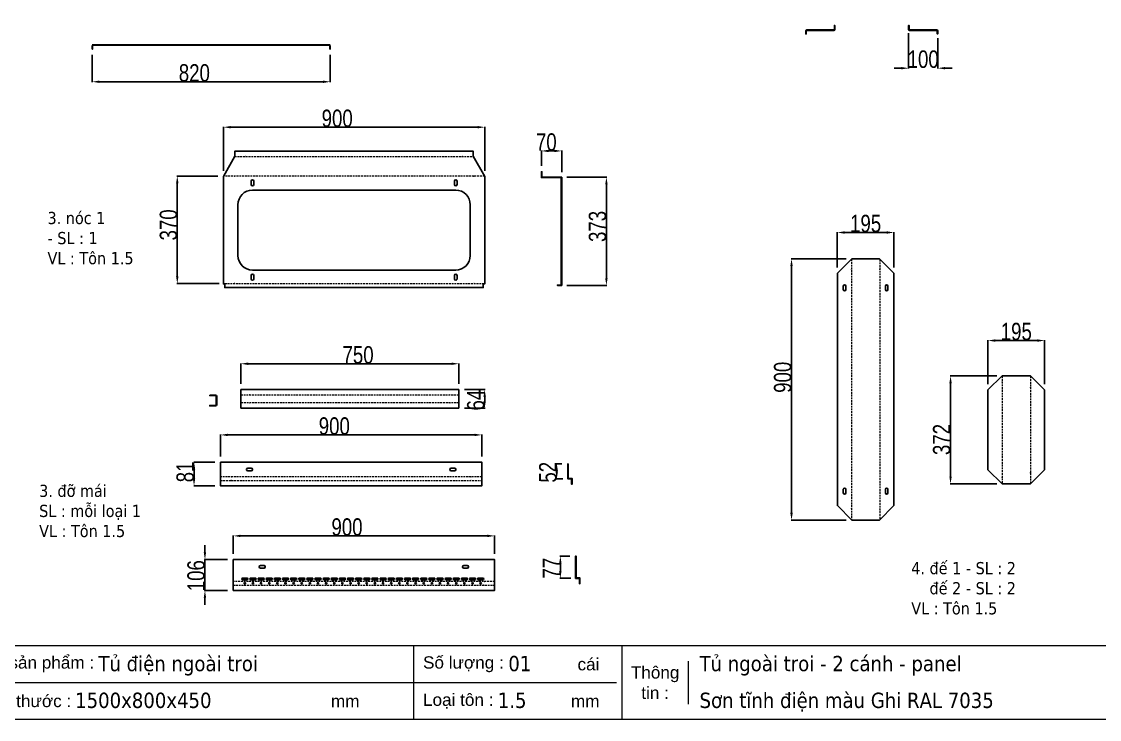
# Model space of a CAD drawing. Header units: inches. Extents: x 21 to 136330, y 8 to 58290.
# Drawn here: x 35282 to 38993, y 23570 to 25974 of the extents above; entities that cross this region are included whole.
import ezdxf
from ezdxf.enums import TextEntityAlignment as Align

# ---------------------------------------------------------------- set-up
doc = ezdxf.new("R2010")
doc.units = ezdxf.units.IN
doc.header["$MEASUREMENT"] = 0
doc.linetypes.add('HIDDEN', pattern=[9.525, 6.35, -3.175])
doc.layers.add('0 TĂNG CỨNG', color=7, linetype='Continuous', lineweight=15)
doc.layers.add('@.0.DM. NÉT ĐỨT', color=8, linetype='HIDDEN', lineweight=9)
doc.layers.add('@.0.DM. NÉT CHÍNH', color=7, linetype='Continuous')
doc.layers.add('@.DM. KÍCH THƯỚC', color=8, linetype='Continuous', transparency=0.2)
doc.layers.add('@.DM. KÍCH THƯỚC @ 1', color=8, linetype='Continuous', transparency=0.2)
doc.styles.add('ARIAL', font='arial.ttf')
doc.styles.add('Note Text (ISO)', font='tahoma.ttf')
doc.styles.add('roman', font='roman.shx', dxfattribs={"width": 0.8})
doc.styles.add('Tahoma (Input Text)', font='tahoma.ttf')
doc.dimstyles.new('Kích thước Duy Mạnh', dxfattribs={"dimtxt": 30, "dimasz": 25, "dimexe": 1.25, "dimexo": 20, "dimtad": 1, "dimdec": 1, "dimtxsty": 'roman', "dimcen": 2.5, "dimclrd": 8, "dimclre": 8, "dimclrt": 2, "dimadec": 0, "dimazin": 0, "dimtfac": 1, "dimtdec": 1, "dimtix": 1, "dimtmove": 0, "dimatfit": 3, "dimfxl": 1, "dimtfillclr": 1, "dimarcsym": 0})

# ---------------------------------------------------------------- blocks, each defined once
blk = doc.blocks.new('*D975')
at = {"layer": '@.DM. KÍCH THƯỚC', "color": 8, "lineweight": -2, "transparency": 16777216}
for p, q in [((38121, 25156.9), (37931.7, 25156.9)), ((38121, 24256.9), (37931.7, 24256.9))]:
    blk.add_line(p, q, dxfattribs=at)
at = {"layer": '@.DM. KÍCH THƯỚC', "lineweight": -2, "transparency": 16777216}
blk.add_line((37932.9, 24281.9), (37932.9, 25131.9), dxfattribs=at)
at = {"layer": '@.DM. KÍCH THƯỚC', "transparency": 16777216}
for points in [[(37928.8, 25131.9), (37937.1, 25131.9), (37932.9, 25156.9)], [(37928.8, 24281.9), (37937.1, 24281.9), (37932.9, 24256.9)]]:
    blk.add_solid(points, dxfattribs=at)
at = {"layer": 'Defpoints', "color": 0, "transparency": 16777216}
for p in [(37932.9, 25156.9), (38141, 25156.9), (38141, 24256.9)]:
    blk.add_point(p, dxfattribs=at)
at = {"layer": '@.DM. KÍCH THƯỚC', "color": 2, "transparency": 16777216, "insert": (37872.3, 24695.2), "char_height": 60, "attachment_point": 1, "rotation": 90, "style": 'roman'}
blk.add_mtext('900', dxfattribs=at)
blk = doc.blocks.new('*D983')
at = {"layer": '@.DM. KÍCH THƯỚC', "color": 8, "lineweight": -2, "transparency": 16777216}
for p, q in [((35525, 25859.3), (35525, 25765.4)), ((36345, 25859.3), (36345, 25765.4))]:
    blk.add_line(p, q, dxfattribs=at)
at = {"layer": '@.DM. KÍCH THƯỚC', "lineweight": -2, "transparency": 16777216}
blk.add_line((35550, 25766.6), (36320, 25766.6), dxfattribs=at)
at = {"layer": '@.DM. KÍCH THƯỚC', "transparency": 16777216}
for points in [[(35550, 25770.8), (35550, 25762.4), (35525, 25766.6)], [(36320, 25770.8), (36320, 25762.4), (36345, 25766.6)]]:
    blk.add_solid(points, dxfattribs=at)
at = {"layer": 'Defpoints', "color": 0, "transparency": 16777216}
for p in [(35525, 25879.3), (36345, 25879.3), (36345, 25766.6)]:
    blk.add_point(p, dxfattribs=at)
at = {"layer": '@.DM. KÍCH THƯỚC', "color": 2, "transparency": 16777216, "insert": (35823.3, 25827.2), "char_height": 60, "attachment_point": 1, "style": 'roman'}
blk.add_mtext('820', dxfattribs=at)
blk = doc.blocks.new('*D985')
at = {"layer": '@.DM. KÍCH THƯỚC', "color": 8, "lineweight": -2, "transparency": 16777216}
for p, q in [((35957.3, 25441.9), (35816.9, 25441.9)), ((35961.8, 25071.5), (35816.9, 25071.5))]:
    blk.add_line(p, q, dxfattribs=at)
at = {"layer": '@.DM. KÍCH THƯỚC', "lineweight": -2, "transparency": 16777216}
blk.add_line((35818.1, 25416.9), (35818.1, 25096.5), dxfattribs=at)
at = {"layer": '@.DM. KÍCH THƯỚC', "transparency": 16777216}
for points in [[(35813.9, 25416.9), (35822.3, 25416.9), (35818.1, 25441.9)], [(35813.9, 25096.5), (35822.3, 25096.5), (35818.1, 25071.5)]]:
    blk.add_solid(points, dxfattribs=at)
at = {"layer": 'Defpoints', "color": 0, "transparency": 16777216}
for p in [(35977.3, 25441.9), (35818.1, 25071.5), (35981.8, 25071.5)]:
    blk.add_point(p, dxfattribs=at)
at = {"layer": '@.DM. KÍCH THƯỚC', "color": 2, "transparency": 16777216, "insert": (35757.5, 25220), "char_height": 60, "attachment_point": 1, "rotation": 90, "style": 'roman'}
blk.add_mtext('370', dxfattribs=at)
blk = doc.blocks.new('*D986')
at = {"layer": '@.DM. KÍCH THƯỚC', "color": 8, "lineweight": -2, "transparency": 16777216}
for p, q in [((35976.8, 25460.2), (35976.8, 25611.4)), ((36876.8, 25460.2), (36876.8, 25611.4))]:
    blk.add_line(p, q, dxfattribs=at)
at = {"layer": '@.DM. KÍCH THƯỚC', "lineweight": -2, "transparency": 16777216}
blk.add_line((36001.8, 25610.1), (36851.8, 25610.1), dxfattribs=at)
at = {"layer": '@.DM. KÍCH THƯỚC', "transparency": 16777216}
for points in [[(36001.8, 25614.3), (36001.8, 25606), (35976.8, 25610.1)], [(36851.8, 25614.3), (36851.8, 25606), (36876.8, 25610.1)]]:
    blk.add_solid(points, dxfattribs=at)
at = {"layer": 'Defpoints', "color": 0, "transparency": 16777216}
for p in [(36876.8, 25610.1), (35976.8, 25440.2), (36876.8, 25440.2)]:
    blk.add_point(p, dxfattribs=at)
at = {"layer": '@.DM. KÍCH THƯỚC', "color": 2, "transparency": 16777216, "insert": (36315.1, 25670.7), "char_height": 60, "attachment_point": 1, "style": 'roman'}
blk.add_mtext('900', dxfattribs=at)
blk = doc.blocks.new('*D987')
at = {"layer": '@.DM. KÍCH THƯỚC', "color": 8, "lineweight": -2, "transparency": 16777216}
for p, q in [((35946.8, 24456.2), (35874.5, 24456.2)), ((35946.8, 24375), (35874.5, 24375))]:
    blk.add_line(p, q, dxfattribs=at)
at = {"layer": '@.DM. KÍCH THƯỚC', "lineweight": -2, "transparency": 16777216}
blk.add_line((35875.8, 24400), (35875.8, 24431.2), dxfattribs=at)
at = {"layer": '@.DM. KÍCH THƯỚC', "transparency": 16777216}
for points in [[(35871.6, 24431.2), (35879.9, 24431.2), (35875.8, 24456.2)], [(35871.6, 24400), (35879.9, 24400), (35875.8, 24375)]]:
    blk.add_solid(points, dxfattribs=at)
at = {"layer": 'Defpoints', "color": 0, "transparency": 16777216}
for p in [(35875.8, 24456.2), (35966.8, 24456.2), (35966.8, 24375)]:
    blk.add_point(p, dxfattribs=at)
at = {"layer": '@.DM. KÍCH THƯỚC', "color": 2, "transparency": 16777216, "insert": (35815.1, 24387), "char_height": 60, "attachment_point": 1, "rotation": 90, "style": 'roman'}
blk.add_mtext('81', dxfattribs=at)
blk = doc.blocks.new('*D988')
at = {"layer": '@.DM. KÍCH THƯỚC', "color": 8, "lineweight": -2, "transparency": 16777216}
for p, q in [((35966.8, 24476.2), (35966.8, 24551.5)), ((36866.8, 24476.2), (36866.8, 24551.5))]:
    blk.add_line(p, q, dxfattribs=at)
at = {"layer": '@.DM. KÍCH THƯỚC', "lineweight": -2, "transparency": 16777216}
blk.add_line((35991.8, 24550.2), (36841.8, 24550.2), dxfattribs=at)
at = {"layer": '@.DM. KÍCH THƯỚC', "transparency": 16777216}
for points in [[(35991.8, 24554.4), (35991.8, 24546.1), (35966.8, 24550.2)], [(36841.8, 24554.4), (36841.8, 24546.1), (36866.8, 24550.2)]]:
    blk.add_solid(points, dxfattribs=at)
at = {"layer": 'Defpoints', "color": 0, "transparency": 16777216}
for p in [(36866.8, 24550.2), (35966.8, 24456.2), (36866.8, 24456.2)]:
    blk.add_point(p, dxfattribs=at)
at = {"layer": '@.DM. KÍCH THƯỚC', "color": 2, "transparency": 16777216, "insert": (36305.1, 24610.9), "char_height": 60, "attachment_point": 1, "style": 'roman'}
blk.add_mtext('900', dxfattribs=at)
blk = doc.blocks.new('*D1003')
at = {"layer": '@.DM. KÍCH THƯỚC', "color": 8, "lineweight": -2, "transparency": 16777216}
for p, q in [((36010.6, 24140.9), (36010.6, 24203.7)), ((36910.6, 24140.9), (36910.6, 24203.7))]:
    blk.add_line(p, q, dxfattribs=at)
at = {"layer": '@.DM. KÍCH THƯỚC', "lineweight": -2, "transparency": 16777216}
blk.add_line((36035.6, 24202.5), (36885.6, 24202.5), dxfattribs=at)
at = {"layer": '@.DM. KÍCH THƯỚC', "transparency": 16777216}
for points in [[(36035.6, 24206.6), (36035.6, 24198.3), (36010.6, 24202.5)], [(36885.6, 24206.6), (36885.6, 24198.3), (36910.6, 24202.5)]]:
    blk.add_solid(points, dxfattribs=at)
at = {"layer": 'Defpoints', "color": 0, "transparency": 16777216}
for p in [(36910.6, 24202.5), (36010.6, 24120.9), (36910.6, 24120.9)]:
    blk.add_point(p, dxfattribs=at)
at = {"layer": '@.DM. KÍCH THƯỚC', "color": 2, "transparency": 16777216, "insert": (36348.9, 24263.1), "char_height": 60, "attachment_point": 1, "style": 'roman'}
blk.add_mtext('900', dxfattribs=at)
blk = doc.blocks.new('*D1004')
at = {"layer": '@.DM. KÍCH THƯỚC', "lineweight": -2, "transparency": 16777216}
for p, q in [((35913.3, 24145.9), (35913.3, 24170.9)), ((35913.3, 24120.9), (35913.3, 24095.9)), ((35913.3, 24039.6), (35913.3, 24095.9)), ((35913.3, 24014.6), (35913.3, 24039.6)), ((35913.3, 23989.6), (35913.3, 23964.6))]:
    blk.add_line(p, q, dxfattribs=at)
at = {"layer": '@.DM. KÍCH THƯỚC', "color": 8, "lineweight": -2, "transparency": 16777216}
for p, q in [((35990.6, 24120.9), (35912, 24120.9)), ((35990.6, 24014.6), (35912, 24014.6))]:
    blk.add_line(p, q, dxfattribs=at)
at = {"layer": '@.DM. KÍCH THƯỚC', "transparency": 16777216}
for points in [[(35909.1, 24145.9), (35917.4, 24145.9), (35913.3, 24120.9)], [(35909.1, 23989.6), (35917.4, 23989.6), (35913.3, 24014.6)]]:
    blk.add_solid(points, dxfattribs=at)
at = {"layer": 'Defpoints', "color": 0, "transparency": 16777216}
for p in [(35913.3, 24120.9), (36010.6, 24120.9), (36010.6, 24014.6)]:
    blk.add_point(p, dxfattribs=at)
at = {"layer": '@.DM. KÍCH THƯỚC', "color": 2, "transparency": 16777216, "insert": (35852.6, 24011.8), "char_height": 60, "attachment_point": 1, "rotation": 90, "style": 'roman'}
blk.add_mtext('106', dxfattribs=at)
blk = doc.blocks.new('*D1005')
at = {"layer": '@.DM. KÍCH THƯỚC', "color": 8, "lineweight": -2, "transparency": 16777216}
for p, q in [((37169.5, 24132.8), (37135.7, 24132.8)), ((37172.5, 24056.3), (37135.7, 24056.3))]:
    blk.add_line(p, q, dxfattribs=at)
at = {"layer": '@.DM. KÍCH THƯỚC', "lineweight": -2, "transparency": 16777216}
blk.add_line((37137, 24081.3), (37137, 24107.8), dxfattribs=at)
at = {"layer": '@.DM. KÍCH THƯỚC', "transparency": 16777216}
for points in [[(37132.8, 24107.8), (37141.1, 24107.8), (37137, 24132.8)], [(37132.8, 24081.3), (37141.1, 24081.3), (37137, 24056.3)]]:
    blk.add_solid(points, dxfattribs=at)
at = {"layer": 'Defpoints', "color": 0, "transparency": 16777216}
for p in [(37137, 24132.8), (37189.5, 24132.8), (37192.5, 24056.3)]:
    blk.add_point(p, dxfattribs=at)
at = {"layer": '@.DM. KÍCH THƯỚC', "color": 2, "transparency": 16777216, "insert": (37076.3, 24055.7), "char_height": 60, "attachment_point": 1, "rotation": 90, "style": 'roman'}
blk.add_mtext('77', dxfattribs=at)
blk = doc.blocks.new('*D1006')
at = {"layer": '@.DM. KÍCH THƯỚC', "color": 8, "lineweight": -2, "transparency": 16777216}
for p, q in [((37142.4, 24450.5), (37123.3, 24450.5)), ((37145.4, 24399), (37123.3, 24399))]:
    blk.add_line(p, q, dxfattribs=at)
at = {"layer": '@.DM. KÍCH THƯỚC', "lineweight": -2, "transparency": 16777216}
blk.add_line((37124.5, 24424), (37124.5, 24425.5), dxfattribs=at)
at = {"layer": '@.DM. KÍCH THƯỚC', "transparency": 16777216}
for points in [[(37120.4, 24425.5), (37128.7, 24425.5), (37124.5, 24450.5)], [(37120.4, 24424), (37128.7, 24424), (37124.5, 24399)]]:
    blk.add_solid(points, dxfattribs=at)
at = {"layer": 'Defpoints', "color": 0, "transparency": 16777216}
for p in [(37124.5, 24450.5), (37162.4, 24450.5), (37165.4, 24399)]:
    blk.add_point(p, dxfattribs=at)
at = {"layer": '@.DM. KÍCH THƯỚC', "color": 2, "transparency": 16777216, "insert": (37063.9, 24385.9), "char_height": 60, "attachment_point": 1, "rotation": 90, "style": 'roman'}
blk.add_mtext('52', dxfattribs=at)
blk = doc.blocks.new('KHUNG KT1')
at = {"color": 7}
for p, q in [((7128, -4752), (0, -4752)), ((4052.8, -4752), (4052.8, -5040)), ((4868.8, -4752), (4868.8, -5040)), ((5128.7, -4812), (5128.7, -4980)), ((4848, -4896), (0, -4896))]:
    blk.add_line(p, q, dxfattribs=at)
blk.add_lwpolyline([(0, 0), (7128, 0), (7128, -5040), (0, -5040)], close=True, dxfattribs=at)
at = {"color": 2, "char_height": 48, "style": 'ARIAL'}
for s, insert, width, attachment_point in [('  Tên sản phẩm :', (2299.1, -4824), 2202.321, 4), ('  Số lượng :', (4052.8, -4824), 2202.321, 4), ('cái', (4695, -4824), 2202.321, 4), ('Thông\\Ptin :', (4998.8, -4896), 259.945, 5), ('  Loại tôn :', (4052.8, -4968), 2202.321, 4), ('  Kích thước :', (2307, -4968), 2202.321, 4), ('mm', (3729.5, -4968), 2202.321, 4), ('mm', (4669.3, -4968), 2202.321, 4)]:
    blk.add_mtext(s, dxfattribs=dict(at, insert=insert, width=width, attachment_point=attachment_point))
at = {"color": 1, "style": 'Tahoma (Input Text)', "flags": 8}
for tag, p in [('#01', (328.9, -4851.1)), ('#03', (1514.7, -4846.3)), ('#05', (2819, -4851.1)), ('#07', (4424, -4851.1)), ('#09', (5172.9, -4851.1)), ('#02', (189.8, -4995.1)), ('#04', (1755.3, -4995.1)), ('#06', (2727.8, -4995.1)), ('#08', (4382.7, -4995.1)), ('#10', (5172.9, -4995.1))]:
    blk.add_attdef(tag, p, '', height=60, dxfattribs=at)
blk.add_attdef('#11', text='', height=60, dxfattribs=at).set_placement((6996, -4961.6), align=Align.CENTER)
at = {"layer": '0 TĂNG CỨNG', "color": 1, "style": 'ARIAL'}
blk.add_attdef('#12', (852.8, -4987.6), '', height=60, dxfattribs=at)
blk = doc.blocks.new('*D1031')
at = {"layer": '@.DM. KÍCH THƯỚC', "color": 8, "lineweight": -2, "transparency": 16777216}
for p, q in [((38639.7, 24753.4), (38479.2, 24753.4)), ((38639.7, 24381.8), (38479.2, 24381.8))]:
    blk.add_line(p, q, dxfattribs=at)
at = {"layer": '@.DM. KÍCH THƯỚC', "lineweight": -2, "transparency": 16777216}
blk.add_line((38480.4, 24728.4), (38480.4, 24406.8), dxfattribs=at)
at = {"layer": '@.DM. KÍCH THƯỚC', "transparency": 16777216}
for points in [[(38476.3, 24728.4), (38484.6, 24728.4), (38480.4, 24753.4)], [(38476.3, 24406.8), (38484.6, 24406.8), (38480.4, 24381.8)]]:
    blk.add_solid(points, dxfattribs=at)
at = {"layer": 'Defpoints', "color": 0, "transparency": 16777216}
for p in [(38659.7, 24753.4), (38480.4, 24381.8), (38659.7, 24381.8)]:
    blk.add_point(p, dxfattribs=at)
at = {"layer": '@.DM. KÍCH THƯỚC', "color": 2, "transparency": 16777216, "insert": (38419.8, 24480.9), "char_height": 60, "attachment_point": 1, "rotation": 90, "style": 'roman'}
blk.add_mtext('372', dxfattribs=at)
blk = doc.blocks.new('*D1033')
at = {"layer": '@.DM. KÍCH THƯỚC', "color": 8, "lineweight": -2, "transparency": 16777216}
for p, q in [((38090.6, 25126.8), (38090.6, 25248.7)), ((38285.4, 25126.9), (38285.4, 25248.7))]:
    blk.add_line(p, q, dxfattribs=at)
at = {"layer": '@.DM. KÍCH THƯỚC', "lineweight": -2, "transparency": 16777216}
blk.add_line((38260.4, 25247.4), (38115.6, 25247.4), dxfattribs=at)
at = {"layer": '@.DM. KÍCH THƯỚC', "transparency": 16777216}
for points in [[(38115.6, 25251.6), (38115.6, 25243.2), (38090.6, 25247.4)], [(38260.4, 25251.6), (38260.4, 25243.2), (38285.4, 25247.4)]]:
    blk.add_solid(points, dxfattribs=at)
at = {"layer": 'Defpoints', "color": 0, "transparency": 16777216}
for p in [(38090.6, 25247.4), (38090.6, 25106.8), (38285.4, 25106.9)]:
    blk.add_point(p, dxfattribs=at)
at = {"layer": '@.DM. KÍCH THƯỚC', "color": 2, "transparency": 16777216, "insert": (38188, 25278), "char_height": 60, "attachment_point": 5, "style": 'roman'}
blk.add_mtext('195', dxfattribs=at)
blk = doc.blocks.new('*D1034')
at = {"layer": '@.DM. KÍCH THƯỚC', "color": 8, "lineweight": -2, "transparency": 16777216}
for p, q in [((38609.3, 24725.1), (38609.3, 24876.5)), ((38804.2, 24725.1), (38804.2, 24876.5))]:
    blk.add_line(p, q, dxfattribs=at)
at = {"layer": '@.DM. KÍCH THƯỚC', "lineweight": -2, "transparency": 16777216}
blk.add_line((38634.3, 24875.3), (38779.2, 24875.3), dxfattribs=at)
at = {"layer": '@.DM. KÍCH THƯỚC', "transparency": 16777216}
for points in [[(38634.3, 24879.4), (38634.3, 24871.1), (38609.3, 24875.3)], [(38779.2, 24879.4), (38779.2, 24871.1), (38804.2, 24875.3)]]:
    blk.add_solid(points, dxfattribs=at)
at = {"layer": 'Defpoints', "color": 0, "transparency": 16777216}
for p in [(38804.2, 24875.3), (38609.3, 24705.1), (38804.2, 24705.1)]:
    blk.add_point(p, dxfattribs=at)
at = {"layer": '@.DM. KÍCH THƯỚC', "color": 2, "transparency": 16777216, "insert": (38706.8, 24905.9), "char_height": 60, "attachment_point": 5, "style": 'roman'}
blk.add_mtext('195', dxfattribs=at)
blk = doc.blocks.new('*D1038')
at = {"layer": '@.DM. KÍCH THƯỚC', "color": 8, "lineweight": -2, "transparency": 16777216}
for p, q in [((38336.2, 25933.5), (38336.2, 25812.1)), ((38436.2, 25916.7), (38436.2, 25812.1))]:
    blk.add_line(p, q, dxfattribs=at)
at = {"layer": '@.DM. KÍCH THƯỚC', "lineweight": -2, "transparency": 16777216}
for p, q in [((38311.2, 25813.3), (38286.2, 25813.3)), ((38461.2, 25813.3), (38486.2, 25813.3))]:
    blk.add_line(p, q, dxfattribs=at)
at = {"layer": '@.DM. KÍCH THƯỚC', "transparency": 16777216}
for points in [[(38311.2, 25817.5), (38311.2, 25809.2), (38336.2, 25813.3)], [(38461.2, 25817.5), (38461.2, 25809.2), (38436.2, 25813.3)]]:
    blk.add_solid(points, dxfattribs=at)
at = {"layer": 'Defpoints', "color": 0, "transparency": 16777216}
for p in [(38336.2, 25953.5), (38436.2, 25936.7), (38436.2, 25813.3)]:
    blk.add_point(p, dxfattribs=at)
at = {"layer": '@.DM. KÍCH THƯỚC', "color": 2, "transparency": 16777216, "insert": (38386.2, 25844), "char_height": 60, "attachment_point": 5, "style": 'roman'}
blk.add_mtext('100', dxfattribs=at)
blk = doc.blocks.new('*U322')
at = {"layer": '@.0.DM. NÉT CHÍNH', "color": 2}
blk.add_lwpolyline([(-7.5, 10.2), (7.5, 10.2, -1), (7.5, 4.2), (-7.5, 4.2, -1)], format="xyb", close=True, dxfattribs=at)
blk.add_circle((0, -7.7), 2.5, dxfattribs=at)
blk = doc.blocks.new('*U323')
at = {"layer": '@.0.DM. NÉT CHÍNH', "color": 0, "linetype": 'ByBlock', "lineweight": -2, "transparency": 16777216}
for p in [(0, 0), (28, 0), (56, 0), (84, 0), (112, 0), (140, 0), (168, 0), (196, 0), (224, 0), (252, 0), (280, 0), (308, 0), (336, 0), (364, 0), (392, 0), (420, 0), (448, 0), (476, 0), (504, 0), (532, 0), (560, 0), (588, 0), (616, 0), (644, 0), (672, 0), (700, 0), (728, 0), (756, 0), (784, 0), (812, 0)]:
    blk.add_blockref('*U322', p, dxfattribs=at)
blk = doc.blocks.new('*D1024')
at = {"layer": '@.DM. KÍCH THƯỚC', "color": 8, "lineweight": -2, "transparency": 16777216}
for p, q in [((37158.8, 25438.1), (37296.8, 25438.1)), ((37158.8, 25065.1), (37296.8, 25065.1))]:
    blk.add_line(p, q, dxfattribs=at)
at = {"layer": '@.DM. KÍCH THƯỚC', "lineweight": -2, "transparency": 16777216}
blk.add_line((37295.5, 25413.1), (37295.5, 25090.1), dxfattribs=at)
at = {"layer": '@.DM. KÍCH THƯỚC', "transparency": 16777216}
for points in [[(37291.4, 25413.1), (37299.7, 25413.1), (37295.5, 25438.1)], [(37291.4, 25090.1), (37299.7, 25090.1), (37295.5, 25065.1)]]:
    blk.add_solid(points, dxfattribs=at)
at = {"layer": 'Defpoints', "color": 0, "transparency": 16777216}
for p in [(37138.8, 25438.1), (37138.8, 25065.1), (37295.5, 25065.1)]:
    blk.add_point(p, dxfattribs=at)
at = {"layer": '@.DM. KÍCH THƯỚC', "color": 2, "transparency": 16777216, "insert": (37234.9, 25214.8), "char_height": 60, "attachment_point": 1, "rotation": 90, "style": 'roman'}
blk.add_mtext('373', dxfattribs=at)
blk = doc.blocks.new('*D1025')
at = {"layer": '@.DM. KÍCH THƯỚC', "color": 8, "lineweight": -2, "transparency": 16777216}
for p, q in [((37071.8, 25476.6), (37071.8, 25529.6)), ((37141.8, 25455.1), (37141.8, 25529.6))]:
    blk.add_line(p, q, dxfattribs=at)
at = {"layer": '@.DM. KÍCH THƯỚC', "lineweight": -2, "transparency": 16777216}
blk.add_line((37116.8, 25528.3), (37096.8, 25528.3), dxfattribs=at)
at = {"layer": '@.DM. KÍCH THƯỚC', "transparency": 16777216}
for points in [[(37096.8, 25532.5), (37096.8, 25524.2), (37071.8, 25528.3)], [(37116.8, 25532.5), (37116.8, 25524.2), (37141.8, 25528.3)]]:
    blk.add_solid(points, dxfattribs=at)
at = {"layer": 'Defpoints', "color": 0, "transparency": 16777216}
for p in [(37071.8, 25528.3), (37071.8, 25456.6), (37141.8, 25435.1)]:
    blk.add_point(p, dxfattribs=at)
at = {"layer": '@.DM. KÍCH THƯỚC', "color": 2, "transparency": 16777216, "insert": (37052.9, 25589), "char_height": 60, "attachment_point": 1, "style": 'roman'}
blk.add_mtext('70', dxfattribs=at)
blk = doc.blocks.new('*D1029')
at = {"layer": '@.DM. KÍCH THƯỚC', "color": 8, "lineweight": -2, "transparency": 16777216}
for p, q in [((36807.2, 24706.2), (36877.6, 24706.2)), ((36807.2, 24642.4), (36877.6, 24642.4))]:
    blk.add_line(p, q, dxfattribs=at)
at = {"layer": '@.DM. KÍCH THƯỚC', "lineweight": -2, "transparency": 16777216}
blk.add_line((36876.4, 24681.2), (36876.4, 24667.4), dxfattribs=at)
at = {"layer": '@.DM. KÍCH THƯỚC', "transparency": 16777216}
for points in [[(36872.2, 24681.2), (36880.5, 24681.2), (36876.4, 24706.2)], [(36872.2, 24667.4), (36880.5, 24667.4), (36876.4, 24642.4)]]:
    blk.add_solid(points, dxfattribs=at)
at = {"layer": 'Defpoints', "color": 0, "transparency": 16777216}
for p in [(36787.2, 24706.2), (36787.2, 24642.4), (36876.4, 24642.4)]:
    blk.add_point(p, dxfattribs=at)
at = {"layer": '@.DM. KÍCH THƯỚC', "color": 2, "transparency": 16777216, "insert": (36815.7, 24634.3), "char_height": 60, "attachment_point": 1, "rotation": 90, "style": 'roman'}
blk.add_mtext('64', dxfattribs=at)
blk = doc.blocks.new('*D1030')
at = {"layer": '@.DM. KÍCH THƯỚC', "color": 8, "lineweight": -2, "transparency": 16777216}
for p, q in [((36037.2, 24726.2), (36037.2, 24796.7)), ((36787.2, 24726.2), (36787.2, 24796.7))]:
    blk.add_line(p, q, dxfattribs=at)
at = {"layer": '@.DM. KÍCH THƯỚC', "lineweight": -2, "transparency": 16777216}
blk.add_line((36062.2, 24795.4), (36762.2, 24795.4), dxfattribs=at)
at = {"layer": '@.DM. KÍCH THƯỚC', "transparency": 16777216}
for points in [[(36062.2, 24799.6), (36062.2, 24791.2), (36037.2, 24795.4)], [(36762.2, 24799.6), (36762.2, 24791.2), (36787.2, 24795.4)]]:
    blk.add_solid(points, dxfattribs=at)
at = {"layer": 'Defpoints', "color": 0, "transparency": 16777216}
for p in [(36787.2, 24795.4), (36037.2, 24706.2), (36787.2, 24706.2)]:
    blk.add_point(p, dxfattribs=at)
at = {"layer": '@.DM. KÍCH THƯỚC', "color": 2, "transparency": 16777216, "insert": (36387, 24856), "char_height": 60, "attachment_point": 1, "style": 'roman'}
blk.add_mtext('750', dxfattribs=at)

msp = doc.modelspace()

# ---------------------------------------------------------------- linework, layer by layer
at = {"layer": '@.0.DM. NÉT CHÍNH'}
for p, q in [((38003.4586, 25944.9836), (38003.4586, 25945.0543)), ((38414.6561, 25944.9836), (38414.6561, 25945.0543)), ((35525.0154, 25894.3083), (36345.0154, 25894.3083)), ((36345.0154, 25892.8083), (35525.0154, 25892.8083)), ((35981.7675, 25070.2707), (35981.7675, 25071.5023)), ((36871.7675, 25070.2707), (36871.7675, 25071.5023))]:
    msp.add_line(p, q, dxfattribs=at)
at = {"layer": '@.0.DM. NÉT CHÍNH', "color": 1}
for p, q in [((36054.3866, 25509.3236), (36052.8866, 25509.3236)), ((36801.6697, 25509.3236), (36800.1697, 25509.3236)), ((36016.1064, 25441.9307), (36014.6064, 25441.9307)), ((36839.9729, 25441.9307), (36838.4729, 25441.9307)), ((38139.3412, 25121.0861), (38139.3412, 25119.5861)), ((38236.7342, 25120.06), (38236.7342, 25118.56)), ((36015.8313, 25071.5378), (36014.3313, 25071.5378)), ((36840.2089, 25071.5378), (36838.7089, 25071.5378)), ((38658.0345, 24733.0391), (38658.0345, 24731.5391)), ((36066.9235, 24687.9909), (36068.4235, 24687.9909)), ((36757.5129, 24687.9909), (36756.0129, 24687.9909)), ((38755.4274, 24715.0331), (38755.4274, 24713.5331)), ((36066.6111, 24660.598), (36068.1111, 24660.598)), ((36757.8254, 24660.598), (36756.3254, 24660.598)), ((38755.4274, 24420.5655), (38755.4274, 24419.0655)), ((36004.2513, 24393.6561), (36002.7513, 24393.6561)), ((36004.7585, 24406.049), (36003.2585, 24406.049)), ((36829.9124, 24393.6561), (36828.4124, 24393.6561)), ((36830.2514, 24406.049), (36828.7514, 24406.049)), ((38658.0345, 24403.9583), (38658.0345, 24402.4583)), ((38139.3412, 24297.1887), (38139.3412, 24295.6887)), ((38236.7342, 24296.0559), (38236.7342, 24294.5559)), ((36048.5472, 24045.7259), (36047.0472, 24045.7259)), ((36049.6128, 24033.333), (36048.1128, 24033.333)), ((36873.4999, 24033.333), (36871.9999, 24033.333)), ((36875.8897, 24045.7259), (36874.3897, 24045.7259))]:
    msp.add_line(p, q, dxfattribs=at)
at = {"layer": '@.0.DM. NÉT CHÍNH'}
for points in [[(37981.9586, 25941.9836, -0.414213562), (37984.9586, 25944.9836), (38078.9586, 25944.9836, 0.414213562), (38080.4586, 25946.4836), (38080.4586, 25960.4836), (38081.9586, 25960.4836), (38081.9586, 25946.4836, -0.414213562), (38078.9586, 25943.4836), (37984.9586, 25943.4836, 0.414213562), (37983.4586, 25941.9836), (37983.4586, 25931.4836), (37981.9586, 25931.4836), (37981.9586, 25941.9836), (37981.9586, 25942.0543), (37981.9595, 25942.0543)], [(38436.1561, 25941.9836, 0.414213562), (38433.1561, 25944.9836), (38339.1561, 25944.9836, -0.414213562), (38337.6561, 25946.4836), (38337.6561, 25960.4836), (38336.1561, 25960.4836), (38336.1561, 25946.4836, 0.414213562), (38339.1561, 25943.4836), (38433.1561, 25943.4836, -0.414213562), (38434.6561, 25941.9836), (38434.6561, 25931.4836), (38436.1561, 25931.4836), (38436.1561, 25941.9836), (38436.1561, 25942.0543), (38436.1553, 25942.0543)]]:
    msp.add_lwpolyline(points, format="xyb", dxfattribs=at)
for points in [[(35526.5154, 25891.3083), (35526.5154, 25879.3083), (35525.0154, 25879.3083), (35525.0154, 25891.3083)], [(36343.5154, 25891.3083), (36343.5154, 25879.3083), (36345.0154, 25879.3083), (36345.0154, 25891.3083)]]:
    msp.add_lwpolyline(points, dxfattribs=at)
for points in [[(36836.7675, 25510.6272), (36876.7675, 25440.6272), (36876.7675, 25070.2342), (36871.7675, 25070.2342), (36871.7675, 25057.8413), (35981.7675, 25057.8413), (35981.7675, 25070.2342), (35976.7675, 25070.2342), (35976.7675, 25440.6272), (36016.7675, 25510.6272), (36016.7675, 25528.0201), (36836.7675, 25528.0201)], [(37141.7547, 25438.062), (37073.2547, 25438.062), (37073.2547, 25456.562), (37071.7547, 25456.562), (37071.7547, 25436.562), (37140.2547, 25436.562), (37140.2547, 25066.562), (37126.7547, 25066.562), (37126.7547, 25065.062), (37141.7547, 25065.062)], [(38285.4306, 24306.8967), (38235.4306, 24256.8967), (38140.7155, 24256.8967), (38090.6448, 24306.9674), (38090.6448, 25106.826), (38140.7155, 25156.8967), (38235.4306, 25156.8967), (38285.4306, 25106.8967)], [(38755.8238, 24753.423), (38804.1238, 24705.123), (38804.1238, 24430.123), (38755.8238, 24381.823), (38657.7087, 24381.823), (38609.338, 24430.1937), (38609.338, 24705.0523), (38657.7087, 24753.423)], [(36037.2182, 24706.1873), (36037.2182, 24642.4015), (36787.2182, 24642.4015), (36787.2182, 24706.1873)], [(35966.8276, 24456.2455), (36866.8276, 24456.2455), (36866.8276, 24374.9597), (35966.8276, 24374.9597)], [(37175.8761, 24399.0433), (37162.3761, 24399.0433), (37162.3761, 24450.5433), (37163.8761, 24450.5433), (37163.8761, 24400.5433), (37177.3761, 24400.5433), (37177.3761, 24380.5433), (37175.8761, 24380.5433)], [(37202.9899, 24037.7692), (37202.9899, 24056.2692), (37189.4899, 24056.2692), (37189.4899, 24132.7692), (37190.9899, 24132.7692), (37190.9899, 24057.7692), (37204.4899, 24057.7692), (37204.4899, 24037.7692)], [(36010.6338, 24120.9224), (36910.6338, 24120.9224), (36910.6338, 24014.6365), (36010.6338, 24014.6365)]]:
    msp.add_lwpolyline(points, close=True, dxfattribs=at)
at = {"layer": '@.0.DM. NÉT CHÍNH', "color": 2}
for points in [[(36072.2675, 25412.2342), (36072.2675, 25424.2342, -1), (36081.2675, 25424.2342), (36081.2675, 25412.2342, -1)], [(36781.2675, 25424.2342), (36781.2675, 25412.2342, -1), (36772.2675, 25412.2342), (36772.2675, 25424.2342, -1)], [(36826.7675, 25343.2342), (36826.7675, 25168.2342, -0.414213562), (36776.7675, 25118.2342), (36076.7675, 25118.2342, -0.414213562), (36026.7675, 25168.2342), (36026.7675, 25343.2342, -0.414213562), (36076.7675, 25393.2342), (36776.7675, 25393.2342, -0.414213562)], [(36081.2675, 25099.2342), (36081.2675, 25087.2342, -1), (36072.2675, 25087.2342), (36072.2675, 25099.2342, -1)], [(36772.2675, 25087.2342), (36772.2675, 25099.2342, -1), (36781.2675, 25099.2342), (36781.2675, 25087.2342, -1)], [(38120.1448, 25056.8967), (38120.1448, 25050.8967, -1), (38111.1448, 25050.8967), (38111.1448, 25056.8967), (38111.1448, 25062.8967, -1), (38120.1448, 25062.8967)], [(38264.9306, 25050.8967, -1), (38255.9306, 25050.8967), (38255.9306, 25056.8967), (38255.9306, 25062.8967, -1), (38264.9306, 25062.8967), (38264.9306, 25056.8967)], [(36072.8276, 24426.7455), (36060.8276, 24426.7455, -1), (36060.8276, 24435.7455), (36072.8276, 24435.7455, -1)], [(36772.8276, 24426.7455), (36760.8276, 24426.7455, -1), (36760.8276, 24435.7455), (36772.8276, 24435.7455, -1)], [(38120.1448, 24356.8967), (38120.1448, 24350.8967, -1), (38111.1448, 24350.8967), (38111.1448, 24356.8967), (38111.1448, 24362.8967, -1), (38120.1448, 24362.8967)], [(38264.9306, 24350.8967, -1), (38255.9306, 24350.8967), (38255.9306, 24356.8967), (38255.9306, 24362.8967, -1), (38264.9306, 24362.8967), (38264.9306, 24356.8967)], [(36116.6338, 24091.4224), (36104.6338, 24091.4224, -1), (36104.6338, 24100.4224), (36116.6338, 24100.4224, -1)], [(36816.6338, 24091.4224), (36804.6338, 24091.4224, -1), (36804.6338, 24100.4224), (36816.6338, 24100.4224, -1)]]:
    msp.add_lwpolyline(points, format="xyb", close=True, dxfattribs=at)
at = {"layer": '@.0.DM. NÉT CHÍNH'}
msp.add_lwpolyline([(35929.573, 24687.6772), (35929.573, 24685.8022), (35950.198, 24685.8022, -0.414213562), (35952.073, 24683.9272), (35952.073, 24653.9272, -0.414213562), (35950.198, 24652.0522), (35929.573, 24652.0522), (35929.573, 24650.1772), (35950.198, 24650.1772, 0.414213562), (35953.948, 24653.9272), (35953.948, 24683.9272, 0.414213562), (35950.198, 24687.6772)], format="xyb", close=True, dxfattribs=at)
for centre, start, end in [((37984.9586, 25942.0543), 90, 180), ((38433.1561, 25942.0543), 0, 90)]:
    msp.add_arc(centre, 3, start, end, dxfattribs=at)
for points in [[(37984.5863, 25944.9599), (37984.7078, 25945.0222), (37984.8332, 25945.0543), (37984.9586, 25945.0543), (38003.4586, 25945.0543), (38021.9586, 25945.0543), (38040.4586, 25945.0543), (38040.9586, 25945.0543), (38041.4586, 25945.0543), (38041.9586, 25945.0543), (38042.9586, 25945.0543), (38043.9586, 25945.0543), (38044.9586, 25945.0543)], [(38433.5284, 25944.9599), (38433.4069, 25945.0222), (38433.2815, 25945.0543), (38433.1561, 25945.0543), (38414.6561, 25945.0543), (38396.1561, 25945.0543), (38377.6561, 25945.0543), (38377.1561, 25945.0543), (38376.6561, 25945.0543), (38376.1561, 25945.0543), (38375.1561, 25945.0543), (38374.1561, 25945.0543), (38373.1561, 25945.0543)]]:
    msp.add_open_spline(points, degree=3, knots=[0, 0, 0, 0, 0.250871339, 0.250871339, 0.250871339, 1.250871339, 1.250871339, 1.250871339, 2.250871339, 2.250871339, 2.250871339, 3.250871339, 3.250871339, 3.250871339, 3.250871339], dxfattribs=at)
at = {"layer": '@.0.DM. NÉT ĐỨT'}
for p, q in [((36015.9103, 25509.3236), (36837.6246, 25509.3236)), ((36876.2654, 25441.9307), (35977.2696, 25441.9307)), ((38139.3412, 25155.672), (38139.3412, 24258.1214)), ((38236.7342, 25153.8967), (38236.7342, 24259.8967)), ((35981.7675, 25071.5378), (36871.7675, 25071.5378)), ((38658.0345, 24752.7377), (38658.0345, 24382.5084)), ((38755.4274, 24752.123), (38755.4274, 24383.123)), ((36037.2182, 24687.9909), (36787.2182, 24687.9909)), ((36787.2182, 24660.598), (36037.2182, 24660.598)), ((36866.8276, 24406.049), (35966.8276, 24406.049)), ((35966.8276, 24393.6561), (36866.8276, 24393.6561)), ((36910.6338, 24045.7259), (36010.6338, 24045.7259)), ((36010.6338, 24033.333), (36910.6338, 24033.333))]:
    msp.add_line(p, q, dxfattribs=at)

# ---------------------------------------------------------------- block references
at = {"layer": '0 TĂNG CỨNG', "color": 1}
ref = msp.add_blockref('KHUNG KT1', (33067.756, 28001.9221), dxfattribs=dict(at, xscale=0.8792977987369557, yscale=0.8792977987369557, zscale=0.8792977987369557))
ref.add_attrib('#05', 'Tủ điện ngoài troi', (35546.5045, 23736.3953), dxfattribs={"layer": '0', "color": 1, "height": 52.757868, "style": 'Tahoma (Input Text)'})
ref.add_attrib('#06', '1500x800x450', (35466.3416, 23609.7764), dxfattribs={"layer": '0', "color": 1, "height": 52.757868, "style": 'Tahoma (Input Text)'})
ref.add_attrib('#07', '01', (36957.7825, 23736.3953), dxfattribs={"layer": '0', "color": 1, "height": 52.75787, "style": 'Tahoma (Input Text)'})
ref.add_attrib('#08', '1.5', (36921.4139, 23609.7764), dxfattribs={"layer": '0', "color": 1, "height": 52.75787, "style": 'Tahoma (Input Text)'})
ref.add_attrib('#10', 'Sơn tĩnh điện màu Ghi RAL 7035', (37616.2755, 23609.7764), dxfattribs={"layer": '0', "color": 1, "height": 52.757868, "style": 'Tahoma (Input Text)'})
ref.add_attrib('#09', 'Tủ ngoài troi - 2 cánh - panel', (37616.2755, 23736.3953), dxfattribs={"layer": '0', "color": 1, "height": 52.757868, "style": 'Tahoma (Input Text)'})
at = {"layer": '@.0.DM. NÉT CHÍNH'}
msp.add_blockref('*U323', (36050.6338, 24047.2259), dxfattribs=at)

# ---------------------------------------------------------------- texts
at = {"layer": '@.0.DM. NÉT CHÍNH', "color": 2, "char_height": 41.999999, "width": 551.411705, "attachment_point": 1, "line_spacing_factor": 0.987884, "style": 'Note Text (ISO)'}
for s, insert in [('3. nóc 1 \\P- SL : 1\\PVL : Tôn 1.5', (35371.3124, 25318.422)), ('3. đỡ mái \\PSL : mỗi loại 1\\PVL : Tôn 1.5', (35342.4808, 24378.7411)), ('\\fTahoma|b0|i0;4. đế 1 - SL : 2\\P\\fTahoma|b0|i0;    đế 2 - SL : 2\\P\\fTahoma|b0|i0;VL : Tôn 1.5\\P', (38345.1253, 24112.4413))]:
    msp.add_mtext(s, dxfattribs=dict(at, insert=insert))

# ---------------------------------------------------------------- dimensions: what is measured, and where the dimension line sits
at = {"layer": '@.DM. KÍCH THƯỚC @ 1', "color": 0}
for base, p1, p2, picture, middle in [((38436.1561, 25813.3418), (38336.1561, 25953.4836), (38436.1561, 25936.7336), '*D1038', (38386.1561, 25843.9668)), ((38090.6448, 25247.4158), (38285.4306, 25106.8967), (38090.6448, 25106.826), '*D1033', (38188.0377, 25278.0408)), ((38804.1945, 24875.2726), (38609.338, 24705.0523), (38804.1945, 24705.0523), '*D1034', (38706.7663, 24905.8976))]:
    dim = msp.add_linear_dim(base=base, p1=p1, p2=p2, dimstyle='Kích thước Duy Mạnh', override={"dimscale": 1, "dimtxt": 60, "dimdec": 0, "dimclrd": 256, "dimtdec": 0, "dimtix": 1, "dimtofl": 0, "dimtmove": 0, "dimatfit": 1}, dxfattribs=at)
    dim.commit()
    dim.dimension.update_dxf_attribs({"geometry": picture, "text_midpoint": middle})
for base, p1, p2, angle, override, picture, middle in [((36345.0154, 25766.6025), (35525.0154, 25879.3083), (36345.0154, 25879.3083), 180, {"dimscale": 1, "dimtxt": 60, "dimdec": 0, "dimclrd": 256, "dimtdec": 0, "dimtix": 1, "dimtofl": 0, "dimtmove": 0, "dimatfit": 1}, '*D983', (35885.0154, 25766.6025)), ((36876.7675, 25610.1219), (35976.7675, 25440.2342), (36876.7675, 25440.2342), 180, {"dimscale": 1, "dimtxt": 60, "dimdec": 0, "dimclrd": 256, "dimtdec": 0, "dimtix": 1, "dimtofl": 0, "dimtmove": 0, "dimatfit": 1}, '*D986', (36376.7675, 25610.1219)), ((37071.7547, 25528.342), (37141.7547, 25435.062), (37071.7547, 25456.562), 180, {"dimscale": 1, "dimtxt": 60, "dimdec": 0, "dimclrd": 256, "dimtdec": 0, "dimtix": 1, "dimtofl": 1, "dimtmove": 0, "dimatfit": 1}, '*D1025', (37091.7547, 25528.342)), ((35818.102, 25071.5378), (35977.2696, 25441.9307), (35981.7675, 25071.5378), 90, {"dimscale": 1, "dimtxt": 60, "dimdec": 0, "dimclrd": 256, "dimtdec": 0, "dimtix": 1, "dimtofl": 0, "dimtmove": 0, "dimatfit": 1}, '*D985', (35818.102, 25281.7342)), ((37295.5381, 25065.062), (37138.7547, 25438.062), (37138.7547, 25065.062), 270, {"dimscale": 1, "dimtxt": 60, "dimdec": 0, "dimclrd": 256, "dimtdec": 0, "dimtix": 1, "dimtofl": 0, "dimtmove": 0, "dimatfit": 1}, '*D1024', (37295.5381, 25276.562)), ((37932.9453, 25156.8967), (38141.0377, 24256.8967), (38141.0377, 25156.8967), 270, {"dimscale": 1, "dimtxt": 60, "dimdec": 0, "dimclrd": 256, "dimtdec": 0, "dimtix": 1, "dimtofl": 0, "dimtmove": 0, "dimatfit": 1}, '*D975', (37932.9453, 24756.8967)), ((36876.3581, 24642.4015), (36787.2182, 24706.1873), (36787.2182, 24642.4015), 90, {"dimscale": 1, "dimtxt": 60, "dimdec": 0, "dimclrd": 256, "dimtdec": 0, "dimtix": 1, "dimtofl": 1, "dimtmove": 0, "dimatfit": 1}, '*D1029', (36876.3581, 24674.2944)), ((38480.4459, 24381.823), (38659.7309, 24753.423), (38659.7309, 24381.823), 90, {"dimscale": 1, "dimtxt": 60, "dimdec": 0, "dimclrd": 256, "dimtdec": 0, "dimtix": 1, "dimtofl": 0, "dimtmove": 0, "dimatfit": 1}, '*D1031', (38480.4459, 24542.623)), ((36866.8276, 24550.2462), (35966.8276, 24456.2455), (36866.8276, 24456.2455), 180, {"dimscale": 1, "dimtxt": 60, "dimdec": 0, "dimclrd": 256, "dimtdec": 0, "dimtix": 1, "dimtofl": 0, "dimtmove": 0, "dimatfit": 1}, '*D988', (36366.8276, 24550.2462)), ((35875.7617, 24456.2455), (35966.8276, 24374.9597), (35966.8276, 24456.2455), 90, {"dimscale": 1, "dimtxt": 60, "dimdec": 0, "dimclrd": 256, "dimtdec": 0, "dimtix": 1, "dimtofl": 1, "dimtmove": 0, "dimatfit": 1}, '*D987', (35875.7617, 24415.6026)), ((37124.5272702381, 24450.5432665453), (37165.3760974473, 24399.0432665453), (37162.3760974473, 24450.5432665453), 90, {"dimscale": 1, "dimtxt": 60, "dimdec": 0, "dimclrd": 256, "dimtdec": 0, "dimtix": 1, "dimtofl": 1, "dimtmove": 0, "dimatfit": 1}, '*D1006', (37124.5272702381, 24424.7932665453)), ((36910.6338, 24202.468), (36010.6338, 24120.9224), (36910.6338, 24120.9224), 180, {"dimscale": 1, "dimtxt": 60, "dimdec": 0, "dimclrd": 256, "dimtdec": 0, "dimtix": 1, "dimtofl": 0, "dimtmove": 0, "dimatfit": 1}, '*D1003', (36410.6338, 24202.468)), ((35913.2548, 24120.9224), (36010.6338, 24014.6365), (36010.6338, 24120.9224), 90, {"dimscale": 1, "dimtxt": 60, "dimdec": 0, "dimclrd": 256, "dimtdec": 0, "dimtix": 1, "dimtofl": 0, "dimtmove": 0, "dimatfit": 1}, '*D1004', (35913.2548, 24067.7794)), ((37136.957838355, 24132.7692378858), (37192.4899236956, 24056.2692378858), (37189.4899236956, 24132.7692378858), 270, {"dimscale": 1, "dimtxt": 60, "dimdec": 0, "dimclrd": 256, "dimtdec": 0, "dimtix": 1, "dimtofl": 1, "dimtmove": 0, "dimatfit": 1}, '*D1005', (37136.957838355, 24094.5192378858))]:
    dim = msp.add_linear_dim(base=base, p1=p1, p2=p2, angle=angle, dimstyle='Kích thước Duy Mạnh', override=override, dxfattribs=at)
    dim.commit()
    dim.dimension.update_dxf_attribs({"geometry": picture, "text_midpoint": middle, "dimtype": 128})
dim = msp.add_linear_dim(base=(36787.2182, 24795.4034), p1=(36037.2182, 24706.1873), p2=(36787.2182, 24706.1873), dimstyle='Kích thước Duy Mạnh', override={"dimscale": 1, "dimtxt": 60, "dimdec": 0, "dimclrd": 256, "dimtdec": 0, "dimtix": 1, "dimtofl": 0, "dimtmove": 0, "dimatfit": 1}, dxfattribs=at)
dim.commit()
dim.dimension.update_dxf_attribs({"geometry": '*D1030', "text_midpoint": (36448.7241, 24795.4034), "dimtype": 128})

doc.saveas('drawing.dxf')
